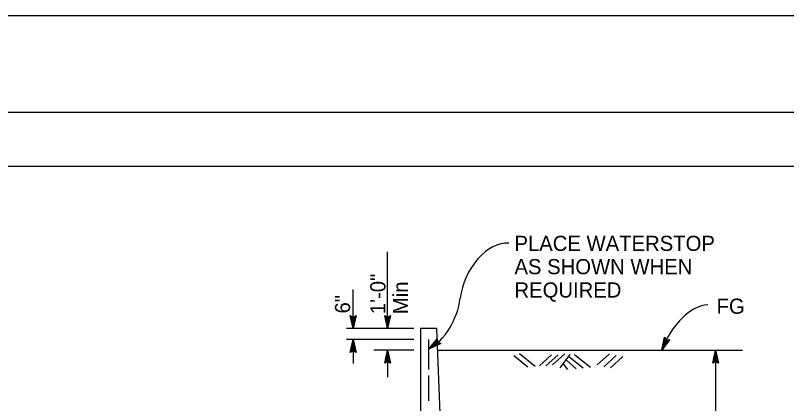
# Model space of a CAD drawing. Extents: x -894 to 866, y -476 to 714.
# Drawn here: x -107.7 to 248.5, y 534.5 to 713.6 of the extents above; entities that cross this region are included whole.
import ezdxf

# ---------------------------------------------------------------- set-up
doc = ezdxf.new("R2010")
doc.units = 0
for name, color, linetype in [('10 Sheet Format', 7, 'Continuous'), ('56 Stage 3 Anno', 7, 'Continuous'), ('57 Undefined', 7, 'Continuous'), ('60 Nongeo Data', 7, 'Continuous')]:
    doc.layers.add(name, color=color, linetype=linetype)

msp = doc.modelspace()

# ---------------------------------------------------------------- linework, layer by layer
at = {"layer": '10 Sheet Format'}
msp.add_line((-813.45, 643.96), (811.55, 643.96), dxfattribs=at)
for points in [[(-894.04, 713.56), (865.96, 713.56), (865.96, -476.44), (-894.04, -476.44)], [(-863.43, 668.96), (836.57, 668.96), (836.57, -431.04), (-863.43, -431.04)], [(-863.43, 668.96), (836.57, 668.96), (836.57, -431.04), (-863.43, -431.04)]]:
    msp.add_lwpolyline(points, close=True, dxfattribs=at)
at = {"layer": '56 Stage 3 Anno'}
for p, q in [((64.23, 569.07), (64.23, 604.45)), ((48.32, 569.07), (48.32, 587.17)), ((48.32, 569.07), (46.99, 575.07)), ((46.99, 575.07), (46.99, 575.07)), ((46.99, 575.07), (48.32, 574.27)), ((48.32, 570.46), (47.35, 574.83)), ((48.32, 571.83), (47.7, 574.66)), ((48.32, 573.21), (48.06, 574.42)), ((48.32, 574.27), (49.66, 575.07)), ((49.66, 575.07), (48.32, 569.07)), ((49.3, 574.85), (48.32, 570.45)), ((48.94, 574.62), (48.32, 571.83)), ((48.6, 574.44), (48.32, 573.21)), ((49.66, 575.07), (49.66, 575.07)), ((64.23, 569.07), (62.9, 575.07)), ((62.9, 575.07), (62.9, 575.07)), ((62.9, 575.07), (64.23, 574.27)), ((64.22, 570.46), (63.26, 574.83)), ((64.23, 571.83), (63.6, 574.66)), ((64.23, 573.21), (63.96, 574.42)), ((64.23, 574.27), (65.57, 575.07)), ((65.57, 575.07), (64.23, 569.07)), ((65.21, 574.85), (64.23, 570.45)), ((64.85, 574.62), (64.23, 571.83)), ((64.51, 574.44), (64.23, 573.21)), ((65.57, 575.07), (65.57, 575.07)), ((76.4, 569.07), (45.32, 569.07)), ((48.32, 569.07), (48.32, 569.07)), ((64.23, 569.07), (64.23, 569.07)), ((76.4, 564.07), (45.32, 564.07)), ((46.98, 558.07), (48.32, 564.07)), ((48.32, 564.07), (48.32, 564.07)), ((48.32, 564.07), (49.65, 558.07)), ((48.32, 564.07), (48.32, 552.99)), ((83.21, 559.6), (87.13, 564.33)), ((84.3, 560.45), (87.16, 563.9)), ((85.39, 561.29), (87.24, 563.52)), ((86.48, 562.14), (87.27, 563.09)), ((87.13, 564.33), (87.13, 564.33)), ((87.13, 564.33), (87.31, 562.79)), ((190.87, 559.07), (192.16, 565.08)), ((194.59, 563.97), (190.87, 559.07)), ((191.45, 560.34), (192.39, 564.72)), ((194.17, 563.92), (191.45, 560.33)), ((192.02, 561.58), (192.63, 564.41)), ((193.75, 563.86), (192.02, 561.58)), ((192.16, 565.08), (192.16, 565.08)), ((192.16, 565.08), (193.04, 563.8)), ((192.6, 562.84), (192.86, 564.05)), ((193.36, 563.84), (192.6, 562.84)), ((193.04, 563.8), (194.59, 563.97)), ((194.59, 563.97), (194.59, 563.97)), ((47.34, 558.28), (48.32, 562.69)), ((47.7, 558.52), (48.32, 561.31)), ((48.04, 558.69), (48.32, 559.92)), ((48.32, 562.68), (49.29, 558.3)), ((48.32, 561.31), (48.94, 558.48)), ((48.32, 559.92), (48.58, 558.71)), ((88.77, 562.22), (83.21, 559.6)), ((83.21, 559.6), (83.21, 559.6)), ((88.38, 562.37), (84.3, 560.44)), ((87.97, 562.51), (85.39, 561.29)), ((87.62, 562.67), (86.48, 562.14)), ((87.31, 562.79), (88.77, 562.22)), ((88.77, 562.22), (88.77, 562.22)), ((48.32, 558.87), (46.98, 558.07)), ((46.98, 558.07), (46.98, 558.07)), ((49.65, 558.07), (48.32, 558.87)), ((49.65, 558.07), (49.65, 558.07)), ((76.4, 559.07), (57.93, 559.07)), ((62.89, 553.07), (64.23, 559.07)), ((63.24, 553.28), (64.23, 557.69)), ((63.6, 553.52), (64.23, 556.31)), ((64.23, 559.07), (64.23, 546.71)), ((64.23, 559.07), (64.23, 559.07)), ((64.23, 559.07), (65.56, 553.07)), ((64.23, 557.68), (65.2, 553.3)), ((64.23, 556.31), (64.85, 553.48)), ((190.87, 559.07), (190.87, 559.07)), ((214.44, 553.07), (215.78, 559.07)), ((214.8, 553.28), (215.78, 557.69)), ((215.16, 553.52), (215.78, 556.31)), ((215.78, 559.07), (215.78, 559.07)), ((215.78, 559.07), (217.11, 553.07)), ((215.78, 559.07), (215.78, 361.07)), ((215.78, 556.31), (216.41, 553.48)), ((215.79, 557.68), (216.75, 553.3)), ((64.23, 553.87), (62.89, 553.07)), ((62.89, 553.07), (62.89, 553.07)), ((63.95, 553.69), (64.22, 554.92)), ((64.22, 554.92), (64.49, 553.71)), ((65.56, 553.07), (64.23, 553.87)), ((65.56, 553.07), (65.56, 553.07)), ((215.78, 553.87), (214.44, 553.07)), ((214.44, 553.07), (214.44, 553.07)), ((215.51, 553.69), (215.78, 554.92)), ((215.78, 554.92), (216.05, 553.71)), ((217.11, 553.07), (215.78, 553.87)), ((217.11, 553.07), (217.11, 553.07))]:
    msp.add_line(p, q, dxfattribs=at)
for centre, major_axis, ratio, start_param, end_param in [((114.73, 585.68), (-9.01, -22.02), 0.666007, 3.371254, 5.089436), ((80.8, 580.38), (-9.01, -22.02), 0.666007, 0.690368, 1.958485), ((205.54, 555.37), (-10.54, -23.86), 0.574145, 3.406652, 4.810207)]:
    msp.add_ellipse(centre, major_axis=major_axis, ratio=ratio, start_param=start_param, end_param=end_param, dxfattribs=at)
at = {"layer": '60 Nongeo Data'}
for p, q in [((86.99, 569.07), (79.4, 569.07)), ((79.4, 569.07), (79.4, 361.07)), ((88.8, 524.39), (86.99, 569.07)), ((83.2, 564.07), (83.2, 550.19)), ((87.4, 559.07), (228.11, 559.07)), ((122.52, 556.61), (129.04, 551.41)), ((125.16, 557.53), (132.46, 551.71)), ((139.95, 557.03), (134.33, 551.87)), ((143.02, 557.03), (137.4, 551.87)), ((146.09, 557.47), (140.47, 552.3)), ((148.43, 557.08), (143.82, 551.02)), ((147.98, 556.18), (154.5, 550.98)), ((150.62, 557.09), (157.92, 551.28)), ((166.72, 557.47), (161.1, 552.3)), ((169.8, 556.59), (164.18, 551.43)), ((172.87, 556.15), (167.25, 550.99)), ((145.29, 552.76), (147.39, 550.27)), ((146.83, 554.51), (151.29, 550.57)), ((83.2, 547.51), (83.2, 535.81))]:
    msp.add_line(p, q, dxfattribs=at)

# ---------------------------------------------------------------- texts
at = {"layer": '57 Undefined'}
for s, p in [('PLACE WATERSTOP', (122.84, 604.9)), ('AS SHOWN WHEN', (122.84, 594.15)), ('REQUIRED', (122.84, 583.4)), ('FG', (216.19, 575.91))]:
    msp.add_text(s, height=7, dxfattribs=at).set_placement(p)
for s, p in [('1\'-0"', (63.22, 575.73)), ('Min', (73.72, 575.73)), ('6"', (46.92, 576.05))]:
    msp.add_text(s, height=7, rotation=90, dxfattribs=at).set_placement(p)

doc.saveas('drawing.dxf')
